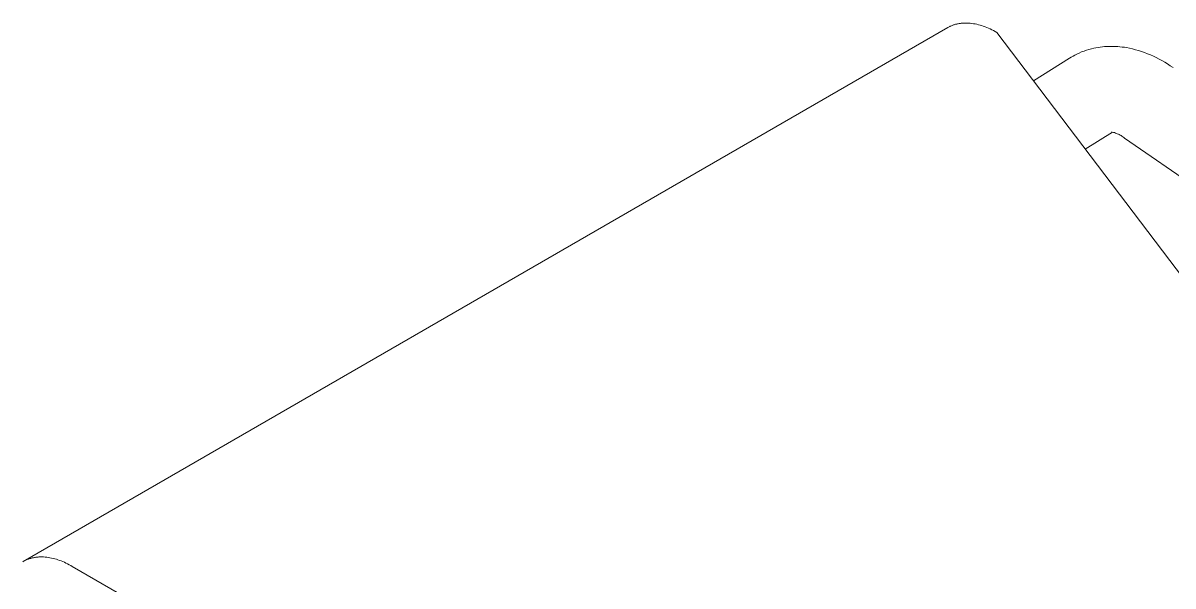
# Model space of a CAD drawing. Header units: millimetres. Extents: x -208 to 4974, y -28 to 3137.
# Drawn here: x 3394.7 to 3516.9, y 1938.7 to 1998.5 of the extents above; entities that cross this region are included whole.
import ezdxf

# ---------------------------------------------------------------- set-up
doc = ezdxf.new("R2010")
doc.units = ezdxf.units.MM
doc.layers.add('ZANO_R', color=7, linetype='Continuous', lineweight=0)

msp = doc.modelspace()

# ---------------------------------------------------------------- linework, layer by layer
at = {"layer": 'ZANO_R'}
for p, q in [((3394.72, 1941.31), (3493, 1998.04)), ((3493, 1998.04), (3493.06, 1998.08)), ((3493.06, 1998.08), (3493.13, 1998.12)), ((3493.13, 1998.12), (3493.19, 1998.15)), ((3493.19, 1998.15), (3493.26, 1998.18)), ((3493.26, 1998.18), (3493.33, 1998.21)), ((3493.33, 1998.21), (3493.39, 1998.24)), ((3493.39, 1998.24), (3493.46, 1998.27)), ((3493.46, 1998.27), (3493.53, 1998.29)), ((3493.53, 1998.29), (3493.6, 1998.32)), ((3493.6, 1998.32), (3493.67, 1998.34)), ((3493.67, 1998.34), (3493.75, 1998.37)), ((3493.75, 1998.37), (3493.82, 1998.39)), ((3493.82, 1998.39), (3493.89, 1998.41)), ((3493.89, 1998.41), (3493.96, 1998.42)), ((3493.96, 1998.42), (3494.04, 1998.44)), ((3494.04, 1998.44), (3494.11, 1998.46)), ((3494.11, 1998.46), (3494.19, 1998.47)), ((3494.19, 1998.47), (3494.27, 1998.48)), ((3494.27, 1998.48), (3494.35, 1998.49)), ((3494.35, 1998.49), (3494.43, 1998.5)), ((3494.43, 1998.5), (3494.51, 1998.51)), ((3494.51, 1998.51), (3494.59, 1998.52)), ((3494.59, 1998.52), (3494.67, 1998.52)), ((3494.67, 1998.52), (3494.74, 1998.53)), ((3494.74, 1998.53), (3494.82, 1998.53)), ((3494.82, 1998.53), (3494.9, 1998.53)), ((3494.9, 1998.53), (3495.06, 1998.53)), ((3495.06, 1998.53), (3495.22, 1998.52)), ((3495.22, 1998.52), (3495.38, 1998.51)), ((3495.38, 1998.51), (3495.56, 1998.49)), ((3495.56, 1998.49), (3495.73, 1998.46)), ((3495.73, 1998.46), (3495.91, 1998.43)), ((3495.91, 1998.43), (3496.08, 1998.39)), ((3496.08, 1998.39), (3496.25, 1998.35)), ((3496.25, 1998.35), (3496.42, 1998.3)), ((3496.42, 1998.3), (3496.59, 1998.25)), ((3496.59, 1998.25), (3496.76, 1998.19)), ((3496.76, 1998.19), (3496.95, 1998.13)), ((3496.95, 1998.13), (3497.13, 1998.05)), ((3497.13, 1998.05), (3497.31, 1997.98)), ((3497.31, 1997.98), (3497.49, 1997.9)), ((3497.49, 1997.9), (3497.67, 1997.81)), ((3497.67, 1997.81), (3497.85, 1997.72)), ((3497.85, 1997.72), (3498.02, 1997.63)), ((3498.02, 1997.63), (3498.19, 1997.53)), ((3498.19, 1997.53), (3586.47, 1881.21)), ((3506.12, 1994.91), (3506.31, 1995.02)), ((3506.31, 1995.02), (3506.51, 1995.12)), ((3506.51, 1995.12), (3506.71, 1995.22)), ((3506.71, 1995.22), (3506.96, 1995.34)), ((3506.96, 1995.34), (3507.22, 1995.45)), ((3507.22, 1995.45), (3507.48, 1995.55)), ((3507.48, 1995.55), (3507.74, 1995.64)), ((3507.74, 1995.64), (3508, 1995.72)), ((3508, 1995.72), (3508.27, 1995.79)), ((3508.27, 1995.79), (3508.5, 1995.85)), ((3508.5, 1995.85), (3508.73, 1995.89)), ((3508.73, 1995.89), (3508.96, 1995.94)), ((3508.96, 1995.94), (3509.19, 1995.97)), ((3509.19, 1995.97), (3509.43, 1996)), ((3509.43, 1996), (3509.66, 1996.02)), ((3509.66, 1996.02), (3509.89, 1996.04)), ((3509.89, 1996.04), (3510.12, 1996.05)), ((3510.12, 1996.05), (3510.36, 1996.05)), ((3510.36, 1996.05), (3510.59, 1996.05)), ((3510.59, 1996.05), (3510.82, 1996.04)), ((3510.82, 1996.04), (3511.06, 1996.02)), ((3511.06, 1996.02), (3511.29, 1996)), ((3511.29, 1996), (3511.52, 1995.98)), ((3511.52, 1995.98), (3511.76, 1995.95)), ((3511.76, 1995.95), (3511.99, 1995.91)), ((3511.99, 1995.91), (3512.31, 1995.85)), ((3512.31, 1995.85), (3512.63, 1995.78)), ((3512.63, 1995.78), (3512.95, 1995.69)), ((3512.95, 1995.69), (3513.27, 1995.6)), ((3513.27, 1995.6), (3513.59, 1995.5)), ((3513.59, 1995.5), (3513.91, 1995.39)), ((3513.91, 1995.39), (3514.22, 1995.27)), ((3514.22, 1995.27), (3514.53, 1995.14)), ((3514.53, 1995.14), (3514.84, 1995)), ((3514.84, 1995), (3515.15, 1994.85)), ((3502.1, 1992.39), (3505.93, 1994.79)), ((3505.93, 1994.79), (3506.12, 1994.91)), ((3515.15, 1994.85), (3515.45, 1994.69)), ((3515.45, 1994.69), (3515.75, 1994.53)), ((3515.75, 1994.53), (3516.05, 1994.36)), ((3516.05, 1994.36), (3516.35, 1994.18)), ((3516.35, 1994.18), (3516.64, 1993.99)), ((3516.64, 1993.99), (3516.93, 1993.79)), ((3510.51, 1986.93), (3507.61, 1985.12)), ((3510.48, 1986.93), (3510.38, 1986.96)), ((3510.59, 1986.91), (3510.48, 1986.93)), ((3510.7, 1986.88), (3510.59, 1986.91)), ((3510.81, 1986.84), (3510.7, 1986.88)), ((3510.91, 1986.8), (3510.81, 1986.84)), ((3511.01, 1986.76), (3510.91, 1986.8)), ((3511.12, 1986.72), (3511.01, 1986.76)), ((3511.22, 1986.67), (3511.12, 1986.72)), ((3511.31, 1986.61), (3511.22, 1986.67)), ((3511.41, 1986.56), (3511.31, 1986.61)), ((3511.5, 1986.5), (3511.41, 1986.56)), ((3511.6, 1986.44), (3511.5, 1986.5)), ((3511.69, 1986.37), (3511.6, 1986.44)), ((3511.77, 1986.3), (3511.69, 1986.37)), ((3559.12, 1953.73), (3511.77, 1986.3)), ((3394.66, 1941.27), (3394.72, 1941.31)), ((3394.72, 1941.31), (3394.79, 1941.34)), ((3394.79, 1941.34), (3394.86, 1941.38)), ((3394.86, 1941.38), (3394.93, 1941.42)), ((3394.93, 1941.42), (3395, 1941.45)), ((3395, 1941.45), (3395.07, 1941.48)), ((3395.07, 1941.48), (3395.14, 1941.51)), ((3395.14, 1941.51), (3395.22, 1941.54)), ((3395.22, 1941.54), (3395.29, 1941.57)), ((3395.29, 1941.57), (3395.36, 1941.59)), ((3395.36, 1941.59), (3395.44, 1941.62)), ((3395.44, 1941.62), (3395.51, 1941.64)), ((3395.51, 1941.64), (3395.59, 1941.66)), ((3395.59, 1941.66), (3395.67, 1941.68)), ((3395.67, 1941.68), (3395.74, 1941.7)), ((3395.74, 1941.7), (3395.82, 1941.71)), ((3395.82, 1941.71), (3395.9, 1941.73)), ((3395.9, 1941.73), (3395.98, 1941.74)), ((3395.98, 1941.74), (3396.06, 1941.75)), ((3396.06, 1941.75), (3396.14, 1941.76)), ((3396.14, 1941.76), (3396.22, 1941.77)), ((3396.22, 1941.77), (3396.3, 1941.78)), ((3396.3, 1941.78), (3396.38, 1941.79)), ((3396.38, 1941.79), (3396.46, 1941.79)), ((3396.46, 1941.79), (3396.55, 1941.79)), ((3396.55, 1941.79), (3396.63, 1941.79)), ((3396.63, 1941.79), (3396.71, 1941.79)), ((3396.71, 1941.79), (3396.79, 1941.79)), ((3396.79, 1941.79), (3396.88, 1941.79)), ((3396.88, 1941.79), (3397.05, 1941.77)), ((3397.05, 1941.77), (3397.22, 1941.76)), ((3397.22, 1941.76), (3397.39, 1941.73)), ((3397.39, 1941.73), (3397.56, 1941.7)), ((3397.56, 1941.7), (3397.73, 1941.67)), ((3397.73, 1941.67), (3397.9, 1941.63)), ((3397.9, 1941.63), (3398.07, 1941.59)), ((3398.07, 1941.59), (3398.24, 1941.54)), ((3398.24, 1941.54), (3398.41, 1941.48)), ((3398.41, 1941.48), (3398.58, 1941.42)), ((3398.58, 1941.42), (3398.75, 1941.36)), ((3398.75, 1941.36), (3398.92, 1941.29)), ((3398.92, 1941.29), (3399.09, 1941.22)), ((3399.09, 1941.22), (3399.26, 1941.14)), ((3399.26, 1941.14), (3399.43, 1941.06)), ((3399.43, 1941.06), (3399.59, 1940.97)), ((3399.59, 1940.97), (3399.76, 1940.88)), ((3399.76, 1940.88), (3399.92, 1940.79)), ((3399.92, 1940.79), (3546.88, 1855.94))]:
    msp.add_line(p, q, dxfattribs=at)

doc.saveas('drawing.dxf')
